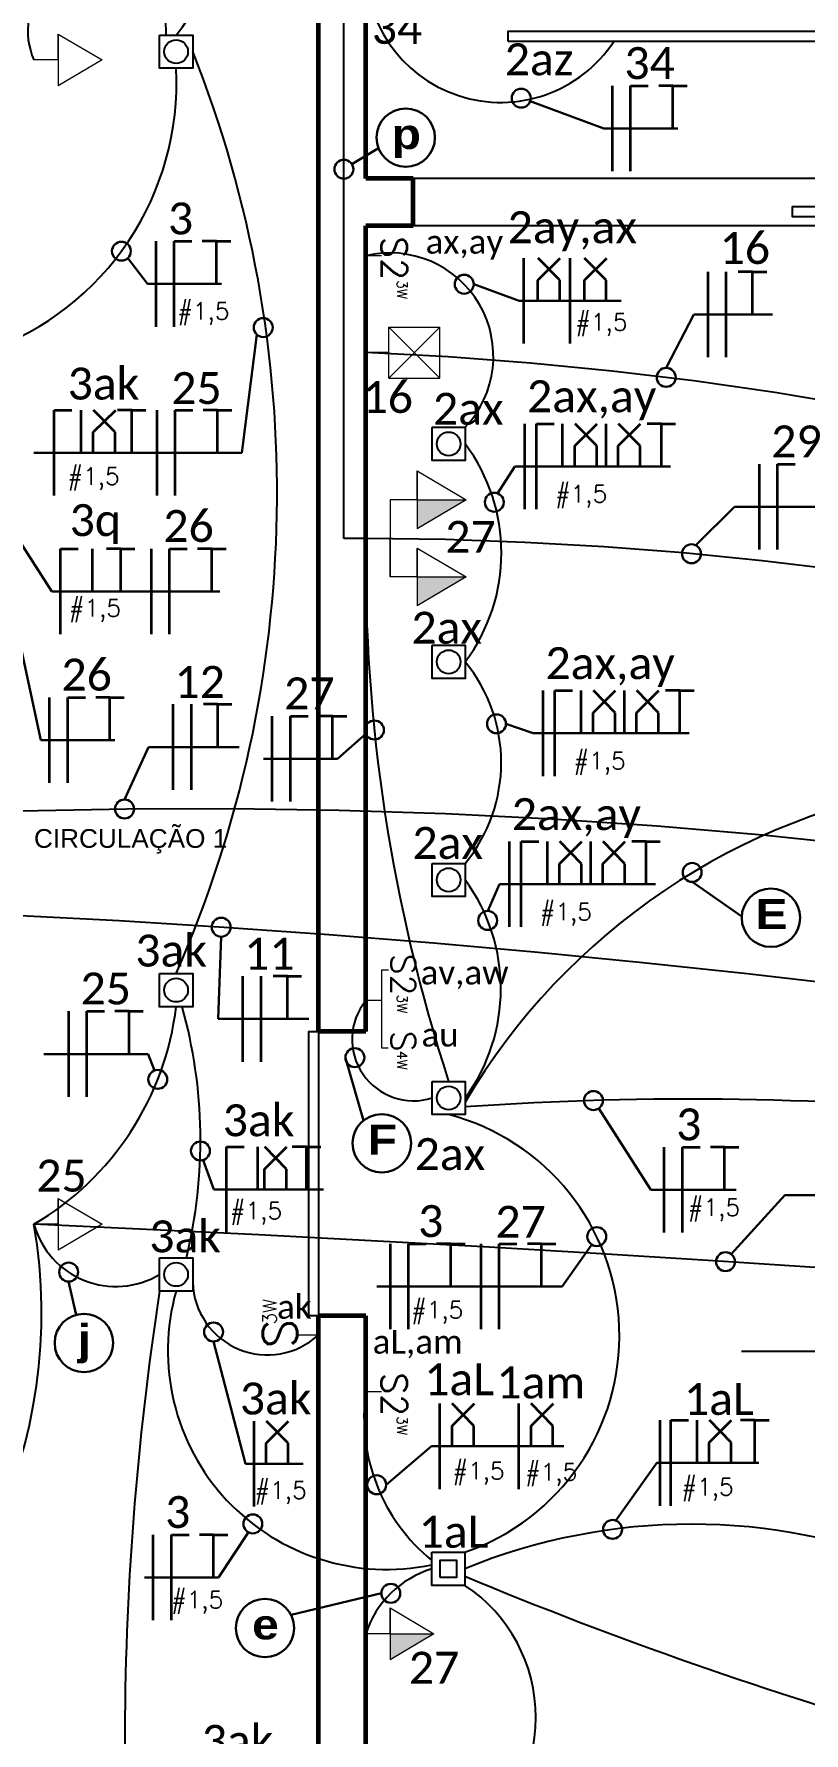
# Model space of a CAD drawing. Header units: millimetres. Extents: x 2775 to 3964, y 1473 to 2314.
# Drawn here: x 2921.11 to 2938.03, y 2116.77 to 2154.11 of the extents above; entities that cross this region are included whole.
import ezdxf
from ezdxf.enums import TextEntityAlignment as Align

# ---------------------------------------------------------------- set-up
doc = ezdxf.new("R2010")
doc.units = ezdxf.units.MM
for name, pattern in [('ACAD_ISO02W100', [15, 12, -3]), ('ACAD_ISO04W100', [30, 24, -3, 0, -3]), ('CONTINUO', [0]), ('DASHDOT2', [0.5, 0.25, -0.125, 0, -0.125]), ('DASHEDX2', [38.1, 25.4, -12.7])]:
    doc.linetypes.add(name, pattern=pattern)
for name, color, linetype in [('01', 254, 'Continuous'), ('02', 7, 'Continuous'), ('04', 4, 'Continuous')]:
    doc.layers.add(name, color=color, linetype=linetype)
for name, color, linetype, lineweight in [('06', 252, 'Continuous', 60), ('EJEL05130C', 130, 'Continuous', 30), ('EJEL0550C', 50, 'Continuous', 35), ('EJEL0580C', 80, 'Continuous', 9), ('EJEL25170C', 170, 'Continuous', 25), ('EJEL25170T', 170, 'ACAD_ISO02W100', 25), ('EJEL25170TP', 10, 'ACAD_ISO04W100', 25), ('EJEL3040C', 40, 'Continuous', 9), ('Textos Iluminação', 111, 'DASHDOT2', 50)]:
    doc.layers.add(name, color=color, linetype=linetype, lineweight=lineweight)
doc.styles.add('CALIBRI - MUTABILE 25', font='calibri.ttf', dxfattribs={"height": 25})
doc.styles.add('M_abG50', font='', dxfattribs={"width": 1.1, "height": 0.13})
doc.styles.add('ROMANS', font='romans', dxfattribs={"height": 0.2})
doc.styles.add('SR60', font='simplex', dxfattribs={"height": 0.15})
doc.styles.add('SR80', font='SIMPLEX', dxfattribs={"height": 0.1})
doc.styles.get("Standard").update_dxf_attribs({"font": 'arial.ttf'})
doc.styles.get('M_abG50').set_extended_font_data('Arial Black')

# ---------------------------------------------------------------- blocks, each defined once
blk = doc.blocks.new('A$C45B0798E')
at = {"layer": 'EJEL0580C'}
for p, q in [((-15.9, -15.9), (-15.9, 15.9)), ((-15.9, 15.9), (15.9, 15.9)), ((15.9, -15.9), (15.9, 15.9)), ((-26.9, 0), (-30.2, 0)), ((-15.9, 0), (-26.9, 0)), ((-15.9, -15.9), (15.9, -15.9))]:
    blk.add_line(p, q, dxfattribs=at)
at = {"layer": 'EJEL0580C', "ltscale": 0.015}
for p, q in [((-15.9, -15.9), (15.9, 15.9)), ((-15.9, 15.9), (15.9, -15.9))]:
    blk.add_line(p, q, dxfattribs=at)
blk = doc.blocks.new('A$C358D43A7')
at = {"layer": 'EJEL0580C'}
for p, q in [((0, 0), (0, 16.9)), ((0, 16.9), (0, -16.9)), ((0, 16.9), (28.7, 0)), ((0, 0), (-15.9, 0)), ((28.7, 0), (0, -16.9))]:
    blk.add_line(p, q, dxfattribs=at)
blk = doc.blocks.new('A$C30B02EAA')
at = {"layer": 'EJEL0580C'}
h = blk.add_hatch(color=256, dxfattribs=at)
h.dxf.hatch_style = 1
h.paths.add_polyline_path([(0, 0), (0, -16.9), (28.7, 0)])
for p, q in [((0, 0), (0, 16.9)), ((0, 16.9), (0, -16.9)), ((0, 16.9), (28.7, 0)), ((0, 0), (-15.9, 0)), ((28.7, 0), (0, -16.9)), ((0, 0), (28.7, 0))]:
    blk.add_line(p, q, dxfattribs=at)
blk = doc.blocks.new('A$C48824C57')
at = {"layer": 'EJEL0580C'}
h = blk.add_hatch(color=256, dxfattribs=at)
h.dxf.hatch_style = 1
h.paths.add_polyline_path([(30.17, 22.6), (30.17, 5.67), (58.86, 22.6)])
h = blk.add_hatch(color=256, dxfattribs=at)
h.dxf.hatch_style = 1
h.paths.add_polyline_path([(30.17, -22.6), (30.17, -39.53), (58.86, -22.6)])
for p, q in [((30.17, 22.6), (30.17, 39.53)), ((30.17, 39.53), (30.17, 5.67)), ((30.17, 39.53), (58.86, 22.6)), ((30.17, 22.6), (14.3, 22.6)), ((14.3, 22.6), (14.3, -22.6)), ((58.86, 22.6), (30.17, 5.67)), ((30.17, 22.6), (58.86, 22.6)), ((3.3, 0), (0, 0)), ((14.3, 0), (3.3, 0)), ((14.3, -22.6), (14.3, 0)), ((30.17, -22.6), (30.17, -5.67)), ((30.17, -5.67), (30.17, -39.53)), ((30.17, -5.67), (58.86, -22.6)), ((30.17, -22.6), (14.3, -22.6)), ((58.86, -22.6), (30.17, -39.53)), ((30.17, -22.6), (58.86, -22.6))]:
    blk.add_line(p, q, dxfattribs=at)
blk = doc.blocks.new('xx')
at = {"layer": 'EJEL0550C', "ltscale": 0.015}
for p, q in [((29608.92, 22540.88), (29612.08, 22544.01)), ((29612.02, 22540.88), (29608.96, 22544.01)), ((29608.92, 22537.98), (29608.92, 22540.88)), ((29612.02, 22537.98), (29612.02, 22540.88))]:
    blk.add_line(p, q, dxfattribs=at)

msp = doc.modelspace()

# ---------------------------------------------------------------- linework, layer by layer
at = {"layer": '01', "ltscale": 5}
for p, q in [((2954.432, 2150.931), (2929.438, 2150.931)), ((2954.432, 2149.889), (2929.438, 2149.889))]:
    msp.add_line(p, q, dxfattribs=at)
at = {"layer": '01', "linetype": 'DASHEDX2', "ltscale": 0.7}
msp.add_line((2954.432, 2125.155), (2928.396, 2125.155), dxfattribs=at)
at = {"layer": '01', "color": 40}
for points in [[(2923.866, 2154.081), (2924.595, 2154.081), (2924.595, 2153.352), (2923.866, 2153.352)], [(2929.854, 2145.463), (2930.583, 2145.463), (2930.583, 2144.734), (2929.854, 2144.734)], [(2929.854, 2140.673), (2930.583, 2140.673), (2930.583, 2139.944), (2929.854, 2139.944)], [(2929.854, 2135.882), (2930.583, 2135.882), (2930.583, 2135.153), (2929.854, 2135.153)], [(2923.866, 2133.461), (2924.595, 2133.461), (2924.595, 2132.732), (2923.866, 2132.732)], [(2929.854, 2131.091), (2930.583, 2131.091), (2930.583, 2130.362), (2929.854, 2130.362)], [(2923.866, 2127.212), (2924.595, 2127.212), (2924.595, 2126.483), (2923.866, 2126.483)], [(2929.846, 2120.746), (2930.575, 2120.746), (2930.575, 2120.017), (2929.846, 2120.017)], [(2930.026, 2120.198), (2930.395, 2120.198), (2930.395, 2120.566), (2930.026, 2120.566)]]:
    msp.add_lwpolyline(points, close=True, dxfattribs=at)
at = {"layer": '01', "ltscale": 5}
msp.add_lwpolyline([(2927.355, 2132.185), (2927.355, 2125.936), (2927.147, 2125.936), (2927.147, 2132.185)], close=True, dxfattribs=at)
at = {"layer": '01', "color": 40}
for centre in [(2924.23, 2153.717), (2930.219, 2145.099), (2930.219, 2140.308), (2930.219, 2135.518), (2924.23, 2133.096), (2930.219, 2130.727), (2924.23, 2126.848)]:
    msp.add_circle(centre, 0.26, dxfattribs=at)
at = {"layer": '02', "color": 40, "ltscale": 15}
msp.add_lwpolyline([(2931.521, 2153.951), (2990.883, 2153.951), (2990.883, 2154.159), (2931.521, 2154.159)], close=True, dxfattribs=at)
at = {"layer": '02', "ltscale": 5}
msp.add_lwpolyline([(2946.101, 2150.306), (2937.769, 2150.306), (2937.769, 2150.098), (2946.101, 2150.098)], close=True, dxfattribs=at)
at = {"layer": '06', "ltscale": 5}
for p, q in [((2927.355, 2132.185), (2927.355, 2191.547)), ((2928.396, 2150.931), (2928.396, 2191.547)), ((2929.438, 2150.931), (2928.396, 2150.931)), ((2929.438, 2149.889), (2929.438, 2150.931)), ((2928.396, 2132.185), (2928.396, 2149.889)), ((2929.438, 2149.889), (2928.396, 2149.889)), ((2928.396, 2132.185), (2927.355, 2132.185)), ((2927.355, 2088.965), (2927.355, 2125.936)), ((2928.396, 2125.936), (2927.355, 2125.936)), ((2928.396, 2088.965), (2928.396, 2125.936))]:
    msp.add_line(p, q, dxfattribs=at)
at = {"layer": 'EJEL05130C'}
for p, q in [((2933.629, 2152.027), (2932.011, 2152.627)), ((2935.255, 2152.027), (2933.629, 2152.027)), ((2925.225, 2148.613), (2923.6, 2148.613)), ((2934.01, 2148.242), (2931.768, 2148.242)), ((2937.331, 2147.94), (2935.606, 2147.94)), ((2925.675, 2144.902), (2921.106, 2144.902)), ((2935.096, 2144.605), (2931.67, 2144.605)), ((2921.496, 2141.856), (2920.305, 2143.709)), ((2943.018, 2143.714), (2936.5, 2143.714)), ((2925.192, 2141.856), (2921.496, 2141.856)), ((2922.885, 2138.589), (2921.259, 2138.589)), ((2925.613, 2138.437), (2923.62, 2138.437)), ((2927.778, 2138.177), (2928.396, 2138.728)), ((2935.501, 2138.739), (2932.075, 2138.739)), ((2927.778, 2138.177), (2926.152, 2138.177)), ((2934.76, 2135.422), (2931.334, 2135.422)), ((2927.144, 2132.463), (2925.152, 2132.463)), ((2923.618, 2131.692), (2921.322, 2131.692)), ((2927.466, 2128.715), (2925.055, 2128.715)), ((2936.533, 2128.707), (2934.658, 2128.707)), ((2944.126, 2128.591), (2937.608, 2128.591)), ((2932.711, 2126.583), (2928.641, 2126.583)), ((2929.838, 2123.072), (2928.845, 2122.227)), ((2932.748, 2123.072), (2929.838, 2123.072)), ((2927.023, 2122.689), (2925.753, 2122.689)), ((2934.795, 2122.706), (2933.895, 2121.441)), ((2937.037, 2122.706), (2934.795, 2122.706)), ((2925.163, 2120.189), (2923.538, 2120.189))]:
    msp.add_line(p, q, dxfattribs=at)
at = {"layer": 'EJEL05130C', "ltscale": 5}
for p, q in [((2928.093, 2151.245), (2928.678, 2151.594)), ((2923.6, 2148.613), (2923.168, 2149.179)), ((2930.768, 2148.606), (2931.768, 2148.242)), ((2935.606, 2147.94), (2934.999, 2146.768)), ((2925.675, 2144.902), (2926.006, 2147.499)), ((2931.67, 2144.605), (2931.295, 2144.011)), ((2936.5, 2143.714), (2935.648, 2142.871)), ((2921.259, 2138.589), (2920.577, 2141.76)), ((2932.075, 2138.739), (2931.477, 2138.948)), ((2923.62, 2138.437), (2923.097, 2137.284)), ((2936.659, 2134.712), (2935.569, 2135.475)), ((2931.334, 2135.422), (2931.076, 2134.836)), ((2925.152, 2132.463), (2925.22, 2134.27)), ((2923.618, 2131.692), (2923.752, 2131.329)), ((2928.347, 2130.23), (2927.95, 2131.601)), ((2934.658, 2128.707), (2933.517, 2130.498)), ((2925.055, 2128.715), (2924.824, 2129.363)), ((2937.608, 2128.591), (2936.426, 2127.298)), ((2932.711, 2126.583), (2933.363, 2127.504)), ((2921.868, 2126.692), (2922.031, 2125.961)), ((2925.753, 2122.689), (2925.052, 2125.377)), ((2925.163, 2120.189), (2925.819, 2121.183)), ((2928.74, 2119.842), (2926.756, 2119.367))]:
    msp.add_line(p, q, dxfattribs=at)
at = {"layer": 'EJEL05130C'}
for centre, radius in [((2931.814, 2152.695), 0.208), ((2929.275, 2151.828), 0.642), ((2937.3, 2134.687), 0.642), ((2928.751, 2129.73), 0.642), ((2922.203, 2125.343), 0.642), ((2928.637, 2122.227), 0.208), ((2933.821, 2121.247), 0.208), ((2926.182, 2119.08), 0.642)]:
    msp.add_circle(centre, radius, dxfattribs=at)
at = {"layer": 'EJEL05130C', "ltscale": 5}
for centre in [(2927.917, 2151.133), (2923.027, 2149.333), (2930.56, 2148.606), (2926.144, 2147.655), (2934.999, 2146.56), (2931.221, 2143.816), (2935.555, 2142.685), (2928.587, 2138.812), (2931.269, 2138.948), (2923.097, 2137.076), (2935.569, 2135.683), (2931.076, 2134.627), (2925.22, 2134.478), (2928.158, 2131.613), (2923.826, 2131.135), (2933.399, 2130.67), (2924.763, 2129.562), (2933.473, 2127.68), (2936.303, 2127.129), (2921.868, 2126.901), (2925.052, 2125.585), (2925.916, 2121.367), (2928.948, 2119.842)]:
    msp.add_circle(centre, 0.208, dxfattribs=at)
at = {"layer": 'EJEL0550C', "ltscale": 0.015}
for p, q in [((2933.819, 2151.088), (2933.819, 2152.965)), ((2934.217, 2151.088), (2934.217, 2152.965)), ((2935.146, 2152.027), (2935.146, 2152.965)), ((2923.79, 2147.674), (2923.79, 2149.551)), ((2924.188, 2147.674), (2924.188, 2149.551)), ((2925.117, 2148.613), (2925.117, 2149.551)), ((2931.87, 2147.304), (2931.87, 2149.181)), ((2932.889, 2147.304), (2932.889, 2149.181)), ((2935.918, 2147.001), (2935.918, 2148.878)), ((2936.316, 2147.001), (2936.316, 2148.878)), ((2936.894, 2147.94), (2936.894, 2148.878)), ((2921.547, 2143.964), (2921.547, 2145.841)), ((2922.144, 2144.902), (2922.144, 2145.841)), ((2923.255, 2144.902), (2923.255, 2145.841)), ((2923.812, 2143.964), (2923.812, 2145.841)), ((2924.21, 2143.964), (2924.21, 2145.841)), ((2925.139, 2144.902), (2925.139, 2145.841)), ((2931.893, 2143.666), (2931.893, 2145.543)), ((2932.146, 2143.666), (2932.146, 2145.543)), ((2932.723, 2144.605), (2932.723, 2145.543)), ((2933.677, 2144.605), (2933.677, 2145.543)), ((2934.893, 2144.605), (2934.893, 2145.543)), ((2937.047, 2142.775), (2937.047, 2144.652)), ((2937.445, 2142.775), (2937.445, 2144.652)), ((2921.686, 2140.917), (2921.686, 2142.794)), ((2922.389, 2141.856), (2922.389, 2142.794)), ((2923.013, 2141.856), (2923.013, 2142.794)), ((2923.689, 2140.917), (2923.689, 2142.794)), ((2924.087, 2140.917), (2924.087, 2142.794)), ((2925.016, 2141.856), (2925.016, 2142.794)), ((2932.297, 2137.801), (2932.297, 2139.678)), ((2932.55, 2137.801), (2932.55, 2139.678)), ((2933.128, 2138.739), (2933.128, 2139.678)), ((2934.081, 2138.739), (2934.081, 2139.678)), ((2935.298, 2138.739), (2935.298, 2139.678)), ((2921.449, 2137.651), (2921.449, 2139.528)), ((2921.847, 2137.651), (2921.847, 2139.528)), ((2922.776, 2138.589), (2922.776, 2139.528)), ((2924.167, 2137.499), (2924.167, 2139.376)), ((2924.565, 2137.499), (2924.565, 2139.376)), ((2925.144, 2138.437), (2925.144, 2139.376)), ((2926.342, 2137.239), (2926.342, 2139.116)), ((2926.74, 2137.239), (2926.74, 2139.116)), ((2927.669, 2138.177), (2927.669, 2139.116)), ((2931.557, 2134.484), (2931.557, 2136.361)), ((2931.809, 2134.484), (2931.809, 2136.361)), ((2932.387, 2135.422), (2932.387, 2136.361)), ((2933.341, 2135.422), (2933.341, 2136.361)), ((2934.557, 2135.422), (2934.557, 2136.361)), ((2925.699, 2131.524), (2925.699, 2133.401)), ((2926.097, 2131.524), (2926.097, 2133.401)), ((2926.675, 2132.463), (2926.675, 2133.401)), ((2921.869, 2130.754), (2921.869, 2132.631)), ((2922.267, 2130.754), (2922.267, 2132.631)), ((2923.196, 2131.692), (2923.196, 2132.631)), ((2925.336, 2127.777), (2925.336, 2129.654)), ((2926.026, 2128.715), (2926.026, 2129.654)), ((2927.096, 2128.715), (2927.096, 2129.654)), ((2934.956, 2127.768), (2934.956, 2129.645)), ((2935.354, 2127.768), (2935.354, 2129.645)), ((2936.283, 2128.707), (2936.283, 2129.645)), ((2928.939, 2125.644), (2928.939, 2127.521)), ((2929.337, 2125.644), (2929.337, 2127.521)), ((2930.266, 2126.583), (2930.266, 2127.521)), ((2930.933, 2125.644), (2930.933, 2127.521)), ((2931.331, 2125.644), (2931.331, 2127.521)), ((2932.26, 2126.583), (2932.26, 2127.521)), ((2930.028, 2122.133), (2930.028, 2124.01)), ((2931.763, 2122.133), (2931.763, 2124.01)), ((2925.943, 2121.751), (2925.943, 2123.628)), ((2934.864, 2121.768), (2934.864, 2123.645)), ((2935.101, 2121.768), (2935.101, 2123.645)), ((2935.679, 2122.706), (2935.679, 2123.645)), ((2936.948, 2122.706), (2936.948, 2123.645)), ((2923.727, 2119.251), (2923.727, 2121.128)), ((2924.125, 2119.251), (2924.125, 2121.128)), ((2925.054, 2120.189), (2925.054, 2121.128))]:
    msp.add_line(p, q, dxfattribs=at)
at = {"layer": 'EJEL0550C'}
for p, q in [((2934.217, 2152.965), (2934.606, 2152.965)), ((2935.146, 2152.965), (2934.834, 2152.965)), ((2935.146, 2152.965), (2935.459, 2152.965)), ((2924.188, 2149.551), (2924.576, 2149.551)), ((2925.117, 2149.551), (2924.804, 2149.551)), ((2925.117, 2149.551), (2925.429, 2149.551)), ((2936.894, 2148.878), (2936.582, 2148.878)), ((2936.894, 2148.878), (2937.207, 2148.878)), ((2921.547, 2145.841), (2921.936, 2145.841)), ((2923.255, 2145.841), (2922.942, 2145.841)), ((2923.255, 2145.841), (2923.567, 2145.841)), ((2924.21, 2145.841), (2924.598, 2145.841)), ((2925.139, 2145.841), (2924.826, 2145.841)), ((2925.139, 2145.841), (2925.451, 2145.841)), ((2932.146, 2145.543), (2932.534, 2145.543)), ((2934.893, 2145.543), (2934.581, 2145.543)), ((2934.893, 2145.543), (2935.205, 2145.543)), ((2937.445, 2144.652), (2937.834, 2144.652)), ((2921.686, 2142.794), (2922.075, 2142.794)), ((2923.013, 2142.794), (2922.7, 2142.794)), ((2923.013, 2142.794), (2923.325, 2142.794)), ((2924.087, 2142.794), (2924.476, 2142.794)), ((2925.016, 2142.794), (2924.703, 2142.794)), ((2925.016, 2142.794), (2925.328, 2142.794)), ((2932.55, 2139.678), (2932.939, 2139.678)), ((2935.298, 2139.678), (2934.985, 2139.678)), ((2935.298, 2139.678), (2935.61, 2139.678)), ((2921.847, 2139.528), (2922.236, 2139.528)), ((2922.776, 2139.528), (2922.464, 2139.528)), ((2922.776, 2139.528), (2923.089, 2139.528)), ((2925.144, 2139.376), (2924.831, 2139.376)), ((2925.144, 2139.376), (2925.456, 2139.376)), ((2926.74, 2139.116), (2927.129, 2139.116)), ((2927.669, 2139.116), (2927.357, 2139.116)), ((2927.669, 2139.116), (2927.982, 2139.116)), ((2931.809, 2136.361), (2932.198, 2136.361)), ((2934.557, 2136.361), (2934.244, 2136.361)), ((2934.557, 2136.361), (2934.869, 2136.361)), ((2926.675, 2133.401), (2926.363, 2133.401)), ((2926.675, 2133.401), (2926.988, 2133.401)), ((2922.267, 2132.631), (2922.655, 2132.631)), ((2923.196, 2132.631), (2922.883, 2132.631)), ((2923.196, 2132.631), (2923.508, 2132.631)), ((2925.336, 2129.654), (2925.725, 2129.654)), ((2927.096, 2129.654), (2926.783, 2129.654)), ((2927.096, 2129.654), (2927.408, 2129.654)), ((2935.354, 2129.645), (2935.743, 2129.645)), ((2936.283, 2129.645), (2935.971, 2129.645)), ((2936.283, 2129.645), (2936.596, 2129.645)), ((2929.337, 2127.521), (2929.726, 2127.521)), ((2930.266, 2127.521), (2929.953, 2127.521)), ((2930.266, 2127.521), (2930.578, 2127.521)), ((2931.331, 2127.521), (2931.72, 2127.521)), ((2932.26, 2127.521), (2931.948, 2127.521)), ((2932.26, 2127.521), (2932.573, 2127.521)), ((2935.101, 2123.645), (2935.49, 2123.645)), ((2936.948, 2123.645), (2936.635, 2123.645)), ((2936.948, 2123.645), (2937.26, 2123.645)), ((2924.125, 2121.128), (2924.514, 2121.128)), ((2925.054, 2121.128), (2924.742, 2121.128)), ((2925.054, 2121.128), (2925.367, 2121.128))]:
    msp.add_line(p, q, dxfattribs=at)
at = {"layer": 'EJEL0580C'}
for p, q in [((2928.746, 2149.233), (2928.396, 2149.233)), ((2928.894, 2133.537), (2928.746, 2133.537)), ((2928.746, 2133.537), (2928.746, 2131.828)), ((2928.746, 2132.865), (2928.396, 2132.865)), ((2928.746, 2131.828), (2928.892, 2131.828)), ((2926.885, 2125.52), (2927.355, 2125.52)), ((2928.746, 2124.27), (2928.396, 2124.27))]:
    msp.add_line(p, q, dxfattribs=at)
at = {"layer": 'EJEL25170C', "ltscale": 5}
for centre, radius, start, end in [((2922.128, 2155.856), 2.751, 319.8429, 111.7919), ((2922.491, 2154.161), 1.52, 356.9946, 204.3392), ((2931.363, 2155.573), 2.971, 176.6542, 326.9107), ((2900.178, 2144.025), 26.271, 336.2887, 21.6495), ((2917.983, 2153.033), 6.256, 289.4365, 2.9242), ((2928.929, 2147.022), 2.273, 316.702, 103.5458), ((2927.374, 2142.704), 4.004, 323.2612, 36.7388), ((2965.551, 2142.593), 37.158, 179.3395, 198.0318), ((2927.883, 2138.095), 3.491, 320.6642, 39.3358), ((2943.082, 2123.251), 14.518, 98.6195, 149.4245), ((2927.305, 2133.122), 4.06, 323.8445, 36.1555), ((2929.448, 2132.016), 1.352, 141.1132, 287.4791), ((2917.833, 2133.501), 6.444, 300.5296, 353.1398), ((2913.813, 2129.79), 10.952, 346.3844, 15.5807), ((2935.513, 2058.906), 71.795, 74.72071, 93.93699), ((2928.944, 2125.501), 5.026, 288.933, 75.3098), ((2909.917, 2126.002), 11.358, 298.7347, 9.8821), ((2922.909, 2128.457), 1.873, 195.6941, 300.7237), ((2926.237, 2126.723), 1.642, 181.6296, 312.9066), ((2988.657, 2116.498), 65.556, 171.23913, 188.76087), ((2928.85, 2125.17), 4.803, 164.1287, 281.97), ((2932.43, 2123.71), 4.072, 172.0913, 230.6182), ((2935.552, 2108.222), 13.139, 67.7401, 112.2599), ((2930.513, 2118.256), 2.228, 107.4138, 161.7891), ((2966.984, 2207.922), 94.963, 247.45515, 260.43956), ((2928.645, 2117.11), 3.49, 303.5801, 56.4199)]:
    msp.add_arc(centre, radius, start, end, dxfattribs=at)
at = {"layer": 'EJEL25170T', "ltscale": 5}
for p, q in [((2927.917, 2143.022), (2927.917, 2155.747)), ((2928.396, 2143.022), (2927.917, 2143.022))]:
    msp.add_line(p, q, dxfattribs=at)
at = {"layer": 'EJEL25170TP', "ltscale": 5}
for centre, radius, start, end in [((2865.728, 2114.789), 116.317, 5.11301, 55.19183), ((2888.463, 2111.045), 93.566, 8.67364, 81.78084), ((2885.676, 2103.579), 97.467, 12.78944, 80.45404), ((2902.35, 2089.258), 85.971, 24.67983, 89.64651), ((2896.19, 2055.111), 109.473, 39.77918, 97.33251), ((2925.145, 2067.329), 79.842, 46.40739, 87.66589), ((2928.009, 2058.58), 84.443, 52.037, 89.73722), ((2924.634, 2003.586), 133.498, 65.59406, 97.67548), ((2907.894, 1872.878), 262.173, 74.08261, 90.23879), ((2889.497, 1402.174), 726.465, 84.386612, 87.506196), ((2926.434, 2245.767), 132.385, 258.49331, 293.77045), ((2777.182, 2458.298), 390.437, 289.39008, 301.26122)]:
    msp.add_arc(centre, radius, start, end, dxfattribs=at)

# ---------------------------------------------------------------- block references
at = {"layer": 'EJEL05130C', "xscale": 0.1555925336714692, "yscale": 0.1555925336714692, "zscale": 0.1555925336714692}
for p in [(-1674.747, -1358.499), (-1673.727, -1358.499), (-1684.517, -1361.84), (-1673.938, -1362.137), (-1672.985, -1362.137), (-1673.534, -1368.002), (-1672.58, -1368.002), (-1674.274, -1371.319), (-1673.321, -1371.319), (-1680.757, -1378.027), (-1676.634, -1383.67), (-1674.899, -1383.67), (-1680.719, -1384.052), (-1670.982, -1384.035)]:
    msp.add_blockref('xx', p, dxfattribs=at)
at = {"layer": 'EJEL0580C'}
for name, p, xscale, yscale, zscale in [('A$C358D43A7', (2921.64, 2153.535), 0.03363269236135059, 0.03363269236135059, 0.03363269236135059), ('A$C45B0798E', (2929.464, 2147.104), 0.03540283406457956, 0.03540283406457956, 0.03540283406457956), ('A$C48824C57', (2928.396, 2143.022), 0.03749196994542757, 0.03749196994542757, 0.03749196994542757), ('A$C358D43A7', (2921.64, 2127.951), 0.03363269236135059, 0.03363269236135059, 0.03363269236135059), ('A$C30B02EAA', (2928.93, 2118.952), 0.03363269236135059, 0.03363269236135059, 0.03363269236135059)]:
    msp.add_blockref(name, p, dxfattribs=dict(at, xscale=xscale, yscale=yscale, zscale=zscale))

# ---------------------------------------------------------------- texts
at = {"layer": '04'}
msp.add_text('CIRCULAÇÃO 1', height=0.41147, dxfattribs=at).set_placement((2921.106, 2136.223))
at = {"layer": 'EJEL0550C', "style": 'ROMANS'}
for p in [(2924.259, 2147.831), (2933.004, 2147.588), (2921.845, 2144.201), (2932.559, 2143.814), (2921.875, 2141.306), (2932.964, 2137.949), (2932.223, 2134.632), (2925.416, 2128.064), (2935.479, 2128.137), (2929.397, 2125.885), (2930.304, 2122.347), (2931.9, 2122.32), (2935.337, 2121.995), (2925.955, 2121.922), (2924.122, 2119.515)]:
    msp.add_text('#1,5', height=0.3763, dxfattribs=at).set_placement(p)
at = {"layer": 'EJEL0580C'}
for s, height, rotation, style, p in [('S2', 0.5583, 270, 'SR80', (2928.746, 2149.656)), ('3W', 0.2233, 270, 'SR60', (2929.087, 2148.696)), ('S2', 0.5336, 270, 'SR80', (2928.955, 2133.895)), ('3W', 0.2233, 270, 'SR60', (2929.087, 2133)), ('S', 0.534, 270, 'SR80', (2928.955, 2132.203)), ('4W', 0.2233, 270, 'SR60', (2929.087, 2131.76)), ('3W', 0.2997, 90, 'SR60', (2926.434, 2125.748)), ('S', 0.749, 90, 'SR80', (2926.886, 2125.226)), ('S2', 0.5583, 270, 'SR80', (2928.746, 2124.694)), ('3W', 0.2233, 270, 'SR60', (2929.087, 2123.733))]:
    msp.add_text(s, height=height, rotation=rotation, dxfattribs=dict(at, style=style)).set_placement(p)
at = {"layer": 'EJEL3040C', "style": 'M_abG50'}
for s, p in [('p', (2929.287, 2151.909)), ('E', (2937.312, 2134.767)), ('F', (2928.762, 2129.811)), ('j', (2922.215, 2125.423)), ('e', (2926.193, 2119.161))]:
    msp.add_text(s, height=0.662, dxfattribs=at).set_placement(p, align=Align.MIDDLE_CENTER)
at = {"layer": 'Textos Iluminação', "linetype": 'CONTINUO', "style": 'CALIBRI - MUTABILE 25'}
for s, height, p in [('34', 0.701, (2928.53, 2153.889)), ('2az', 0.701, (2931.451, 2153.199)), ('2ay,ax', 0.701, (2931.515, 2149.509)), ('ax,ay', 0.5225, (2929.712, 2149.279)), ('16', 0.701, (2928.326, 2145.779)), ('2ax,ay', 0.701, (2931.941, 2145.795)), ('2ax', 0.701, (2929.874, 2145.519)), ('27', 0.701, (2930.144, 2142.705)), ('2ax', 0.701, (2929.4, 2140.709)), ('2ax,ay', 0.701, (2932.346, 2139.93)), ('2ax,ay', 0.701, (2931.605, 2136.613)), ('2ax', 0.701, (2929.422, 2135.98)), ('av,aw', 0.5225, (2929.603, 2133.221)), ('au', 0.5225, (2929.621, 2131.856)), ('2ax', 0.701, (2929.471, 2129.143)), ('25', 0.701, (2921.157, 2128.669)), ('ak', 0.5225, (2926.448, 2125.876)), ('aL,am', 0.5225, (2928.549, 2125.109)), ('1aL', 0.701, (2929.681, 2124.196)), ('1am', 0.701, (2931.267, 2124.126)), ('3ak', 0.701, (2925.63, 2123.772)), ('1aL', 0.701, (2935.388, 2123.763)), ('1aL', 0.701, (2929.559, 2120.844)), ('27', 0.701, (2929.343, 2117.857))]:
    msp.add_text(s, height=height, dxfattribs=at).set_placement(p)
at = {"layer": 'Textos Iluminação', "ltscale": 100, "char_height": 0.701, "attachment_point": 1, "style": 'CALIBRI - MUTABILE 25'}
for s, insert in [('34', (2934.08, 2153.816)), ('3', (2924.05, 2150.402)), ('16', (2936.173, 2149.754)), ('3ak', (2921.846, 2146.774)), ('25', (2924.123, 2146.675)), ('29', (2937.307, 2145.503)), ('3q', (2921.89, 2143.774)), ('26', (2923.949, 2143.645)), ('26', (2921.71, 2140.379)), ('12', (2924.194, 2140.219)), ('27', (2926.603, 2139.967)), ('3ak', (2923.332, 2134.315)), ('11', (2925.725, 2134.245)), ('25', (2922.129, 2133.482)), ('3ak', (2925.254, 2130.587)), ('3', (2935.217, 2130.496)), ('3', (2929.547, 2128.372)), ('27', (2931.245, 2128.356)), ('3ak', (2923.64, 2128.035)), ('3', (2923.988, 2121.979)), ('3ak', (2924.792, 2116.95))]:
    msp.add_mtext_dynamic_manual_height_columns(s, width=0.89815, gutter_width=3.274, heights=[0], dxfattribs=dict(at, insert=insert))

doc.saveas('drawing.dxf')
